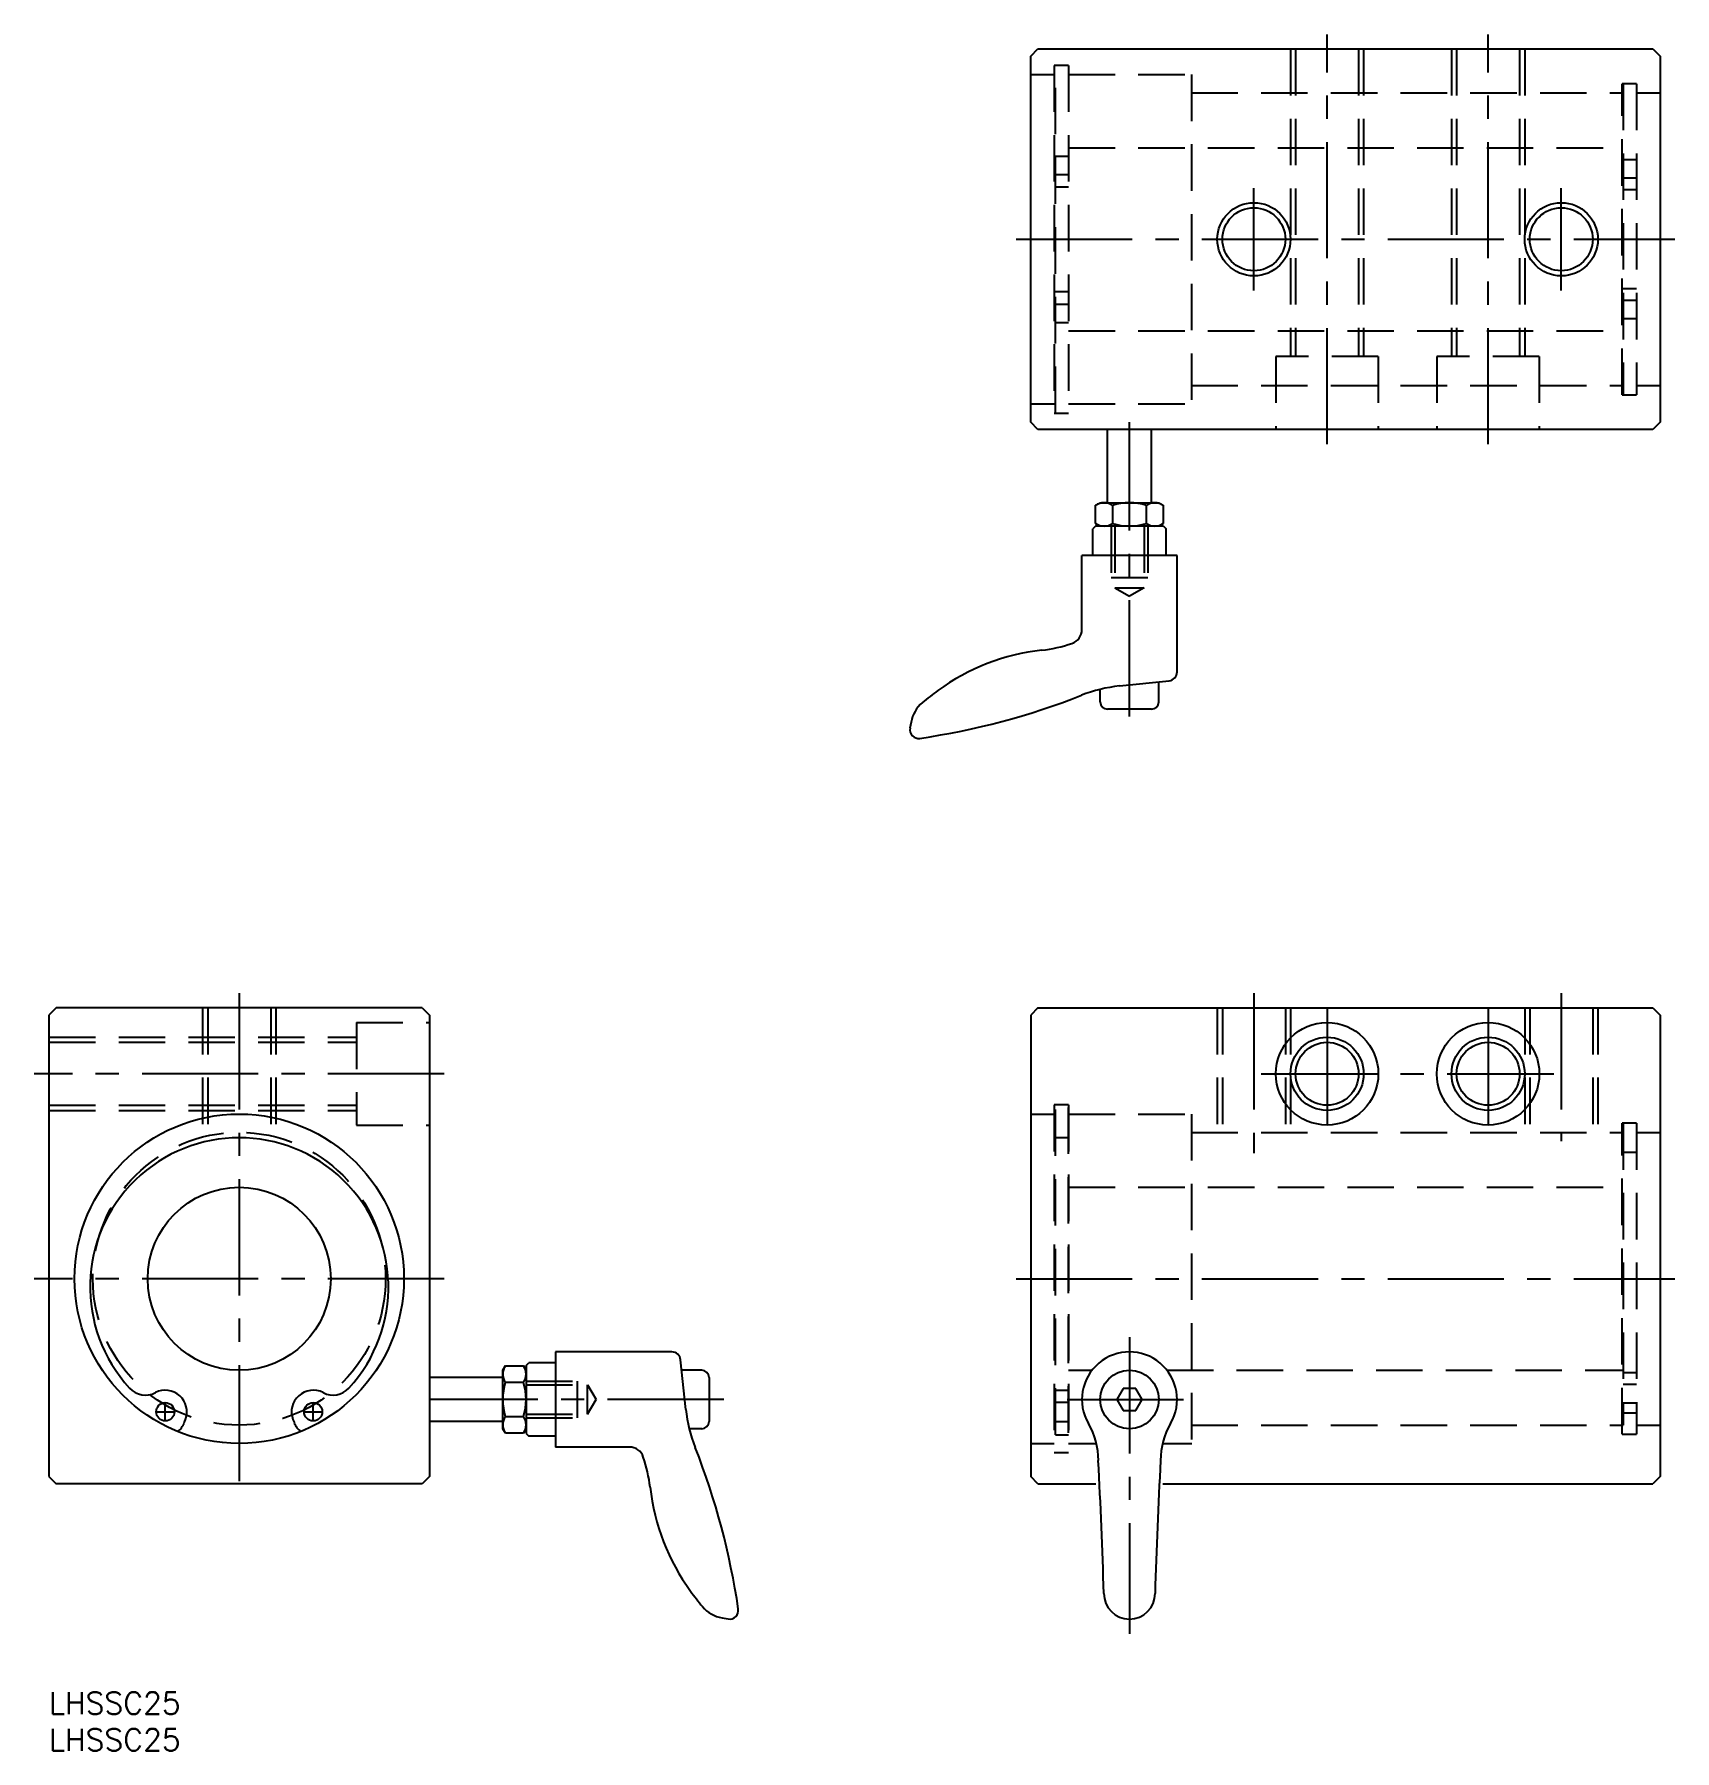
# Model space of a CAD drawing. Extents: x -2 to 222, y -8 to 227.
import ezdxf

# ---------------------------------------------------------------- set-up
doc = ezdxf.new("R2010")
doc.units = 0
doc.header["$LTSCALE"] = 0.5
for name, pattern in [('CENTER', [50.8, 31.75, -6.35, 6.35, -6.35]), ('DASHED', [19.05, 12.7, -6.35]), ('DOT', [0.5, 0.25, -0.25])]:
    doc.linetypes.add(name, pattern=pattern)
doc.layers.get('0').update_dxf_attribs({"linetype": 'CONTINUOUS'})
for name, color, linetype in [('MSM_CENTER', 1, 'CENTER'), ('MSM_CONTINUOUS', 7, 'CONTINUOUS'), ('MSM_DASHED', 4, 'DASHED'), ('MSM_NARROW', 5, 'CONTINUOUS'), ('MSM_PART_NUMBER', 7, 'CONTINUOUS')]:
    doc.layers.add(name, color=color, linetype=linetype)
doc.styles.get("Standard").update_dxf_attribs({"font": 'txt.shx', "height": 3, "bigfont": 'bigfont.shx'})

# ---------------------------------------------------------------- blocks, each defined once
blk = doc.blocks.new('*U10')
at = {"layer": 'MSM_PART_NUMBER'}
blk.add_text('LHSSC25', height=3, dxfattribs=at).set_placement((0, -3))
blk = doc.blocks.new('*U11')
at = {"layer": 'MSM_PART_NUMBER'}
blk.add_text('LHSSC25', height=3, dxfattribs=at).set_placement((0, -8))

msp = doc.modelspace()

# ---------------------------------------------------------------- linework, layer by layer
at = {"color": 7, "linetype": 'CONTINUOUS'}
for p, q in [((134.14, 223.5), (135.14, 224.5)), ((134.14, 173.5), (134.14, 223.5)), ((135.14, 224.5), (219.14, 224.5)), ((219.14, 224.5), (220.14, 223.5)), ((220.14, 223.5), (220.14, 173.5)), ((135.14, 172.5), (134.14, 173.5)), ((219.14, 172.5), (135.14, 172.5)), ((220.14, 173.5), (219.14, 172.5)), ((1, 93.48), (0, 92.48)), ((0, 92.48), (0, 29.48)), ((51, 93.48), (1, 93.48)), ((51, 93.48), (52, 92.48)), ((52, 92.48), (52, 29.48)), ((135.14, 93.48), (134.14, 92.48)), ((134.14, 92.48), (134.14, 29.48)), ((135.14, 93.48), (219.14, 93.48)), ((219.14, 93.48), (220.14, 92.48)), ((220.14, 92.48), (220.14, 29.48)), ((0, 29.48), (1, 28.48)), ((51, 28.48), (1, 28.48)), ((52, 29.48), (51, 28.48)), ((135.14, 28.48), (134.14, 29.48)), ((135.14, 28.48), (143.05, 28.48)), ((152.22, 28.48), (219.14, 28.48)), ((220.14, 29.48), (219.14, 28.48))]:
    msp.add_line(p, q, dxfattribs=at)
at = {"color": 12, "linetype": 'DOT'}
msp.add_line((0, 76.73), (0, 76.73), dxfattribs=at)
at = {"color": 12, "linetype": 'CONTINUOUS'}
msp.add_line((0, 60.98), (0, 60.98), dxfattribs=at)
at = {"color": 1, "linetype": 'CENTER'}
for p, q in [((147.64, 48.48), (147.64, 7.98)), ((139.14, 39.98), (156.14, 39.98))]:
    msp.add_line(p, q, dxfattribs=at)
at = {"color": 7, "linetype": 'CONTINUOUS'}
for centre, radius in [((164.64, 198.5), 4.3), ((206.64, 198.5), 4.3), ((174.64, 84.48), 7), ((196.64, 84.48), 7), ((174.64, 84.48), 4.3), ((196.64, 84.48), 4.3)]:
    msp.add_circle(centre, radius, dxfattribs=at)
at = {"layer": 'MSM_CENTER', "color": 1, "linetype": 'CENTER'}
for p, q in [((174.64, 170.5), (174.64, 226.5)), ((196.64, 170.5), (196.64, 226.5)), ((164.64, 191.5), (164.64, 205.5)), ((206.64, 191.5), (206.64, 205.5)), ((132.14, 198.5), (222.14, 198.5)), ((26, 95.48), (26, 26.48)), ((164.64, 95.48), (164.64, 73.63)), ((206.64, 95.48), (206.64, 75.26)), ((174.64, 93.48), (174.64, 75.48)), ((196.64, 93.48), (196.64, 75.48)), ((54, 84.48), (-2, 84.48)), ((165.64, 84.48), (205.64, 84.48)), ((54, 56.48), (-2, 56.48)), ((132.14, 56.48), (222.14, 56.48))]:
    msp.add_line(p, q, dxfattribs=at)
at = {"layer": 'MSM_CENTER'}
for p, q in [((147.64, 133.3), (147.64, 173.5)), ((92.2, 39.98), (52, 39.98)), ((14.59, 38.3), (17.21, 38.3)), ((15.9, 36.99), (15.9, 39.61)), ((34.79, 38.3), (37.41, 38.3)), ((36.1, 36.99), (36.1, 39.61))]:
    msp.add_line(p, q, dxfattribs=at)
at = {"layer": 'MSM_CONTINUOUS'}
for p, q in [((144.64, 162.5), (144.64, 172.5)), ((150.64, 162.5), (150.64, 172.5)), ((143.02, 162.15), (143.64, 162.5)), ((143.02, 159.66), (143.02, 162.15)), ((143.64, 162.5), (151.64, 162.5)), ((145.33, 162.15), (145.33, 159.66)), ((149.95, 159.66), (149.95, 162.15)), ((151.64, 162.5), (152.26, 162.15)), ((152.26, 162.15), (152.26, 159.66)), ((143.64, 159.3), (143.02, 159.66)), ((152.26, 159.66), (151.64, 159.3)), ((143, 159.3), (142.64, 158.94)), ((142.64, 155.3), (142.64, 158.94)), ((152.27, 159.3), (143, 159.3)), ((152.27, 159.3), (152.64, 158.94)), ((152.64, 155.3), (152.64, 158.94)), ((154.14, 155.31), (141.14, 155.3)), ((141.14, 145.18), (141.14, 155.3)), ((154.14, 139.38), (154.14, 155.31)), ((143.64, 135.3), (143.64, 137.02)), ((146.28, 137.47), (153.06, 138.19)), ((151.64, 135.3), (151.64, 138.04)), ((150.64, 134.3), (144.64, 134.3)), ((117.8, 132.52), (117.65, 131.71)), ((62, 43.98), (62.36, 44.6)), ((62.36, 44.6), (64.84, 44.6)), ((64.84, 44.6), (65.2, 43.98)), ((65.2, 44.62), (65.57, 44.98)), ((65.2, 44.62), (65.2, 35.35)), ((69.2, 44.98), (65.57, 44.98)), ((69.2, 46.48), (69.2, 33.48)), ((85.12, 46.48), (69.2, 46.48)), ((87.03, 38.63), (86.31, 45.41)), ((62, 42.98), (52, 42.98)), ((62, 35.98), (62, 43.98)), ((64.84, 42.29), (62.36, 42.29)), ((89.2, 43.98), (86.47, 43.98)), ((90.2, 42.98), (90.2, 36.98)), ((146.77, 41.48), (145.9, 39.98)), ((145.9, 39.98), (146.77, 38.48)), ((148.5, 41.48), (146.77, 41.48)), ((149.37, 39.98), (148.5, 41.48)), ((148.5, 38.48), (149.37, 39.98)), ((62.36, 37.67), (64.84, 37.67)), ((146.77, 38.48), (148.5, 38.48)), ((18.47, 36.77), (18.66, 37.25)), ((33.34, 37.25), (33.53, 36.77)), ((62, 36.98), (52, 36.98)), ((62.36, 35.36), (62, 35.98)), ((64.84, 35.36), (62.36, 35.36)), ((65.2, 35.98), (64.84, 35.36)), ((65.2, 35.35), (65.57, 34.98)), ((89.2, 35.98), (87.49, 35.98)), ((69.2, 34.98), (65.57, 34.98)), ((79.32, 33.48), (69.2, 33.48)), ((91.98, 10.14), (92.79, 10))]:
    msp.add_line(p, q, dxfattribs=at)
for centre, radius in [((26, 56.48), 22.5), ((26, 56.48), 12.5), ((147.64, 39.98), 4), ((15.9, 38.3), 1.25), ((36.1, 38.3), 1.25)]:
    msp.add_circle(centre, radius, dxfattribs=at)
for centre, radius, start, end in [((144.17, 160.46), 2.04, 55.6158, 124.3842), ((147.64, 154.86), 7.64, 72.412, 107.588), ((151.1, 160.46), 2.04, 55.6158, 124.3842), ((144.17, 161.35), 2.04, 235.6158, 304.3842), ((147.64, 166.95), 7.64, 252.412, 287.588), ((151.1, 161.35), 2.04, 235.6158, 304.3842), ((133.36, 162.23), 20, 276.5681, 288.7225), ((139.14, 145.18), 2, 288.7225, 0), ((139.08, 112.56), 30, 96.5681, 125.9525), ((152.94, 139.38), 1.2, 276.0574, 0), ((104.46, 229.25), 100, 278.3651, 291.4728), ((144.95, 104.46), 40, 125.9525, 129.792), ((148.39, 117.58), 20, 96.0574, 111.4728), ((122.23, 131.74), 4.5, 129.792, 170), ((144.64, 135.3), 1, 180, 270), ((150.64, 135.3), 1, 270, 0), ((118.84, 131.5), 1.2, 170, 278.3651), ((26, 55.36), 20.38, 317.3049, 222.6951), ((64.04, 43.45), 2.04, 145.6158, 214.3842), ((63.16, 43.45), 2.04, 325.6158, 34.3842), ((85.12, 45.28), 1.2, 6.0574, 90), ((147.64, 39.98), 6.5, 329.7274, 210.2726), ((69.64, 39.98), 7.64, 162.412, 197.588), ((57.56, 39.98), 7.64, 342.412, 17.588), ((89.2, 42.98), 1, 0, 90), ((13.19, 43.54), 2.95, 222.6951, 297.3094), ((15.9, 38.3), 2.95, 339.1033, 117.3094), ((36.1, 38.3), 2.95, 62.6906, 200.8967), ((38.81, 43.54), 2.95, 242.6906, 317.3049), ((64.04, 36.52), 2.04, 145.6158, 214.3842), ((63.16, 36.52), 2.04, 325.6158, 34.3842), ((106.92, 40.74), 20, 186.0574, 201.4728), ((16.14, 37.66), 2.5, 305.2253, 339.1033), ((35.86, 37.66), 2.5, 200.8967, 234.7747), ((89.2, 36.98), 1, 270, 0), ((133.39, 31.66), 10, 0, 30.2726), ((161.89, 31.66), 10, 149.7274, 180), ((79.32, 31.48), 2, 18.7225, 90), ((-4.75, -3.19), 100, 8.3651, 21.4728), ((62.27, 25.7), 20, 6.5681, 18.7225), ((-655.51, -10.4), 800, 1.71041, 3.01374), ((950.78, -10.4), 800, 176.98626, 178.28959), ((111.95, 31.42), 30, 186.5681, 215.9525), ((120.04, 37.29), 40, 215.9525, 219.792), ((147.64, 13.48), 3.5, 180, 360), ((92.76, 14.57), 4.5, 219.792, 260), ((93, 11.18), 1.2, 260, 8.3651)]:
    msp.add_arc(centre, radius, start, end, dxfattribs=at)
at = {"layer": 'MSM_DASHED'}
for p, q in [((169.64, 224.5), (169.64, 182.5)), ((170.34, 224.5), (170.34, 182.5)), ((178.94, 224.5), (178.94, 182.5)), ((179.64, 224.5), (179.64, 182.5)), ((191.64, 224.5), (191.64, 182.5)), ((192.34, 224.5), (192.34, 182.5)), ((200.94, 224.5), (200.94, 182.5)), ((201.64, 224.5), (201.64, 182.5)), ((134.14, 221), (137.37, 221)), ((137.37, 222.25), (137.37, 174.75)), ((139.32, 222.25), (137.37, 222.25)), ((137.52, 174.75), (137.52, 222.25)), ((139.32, 222.25), (139.32, 174.75)), ((139.32, 221), (156.11, 221)), ((156.11, 221), (156.11, 176)), ((156.11, 218.5), (215.11, 218.5)), ((214.96, 177.25), (214.96, 219.75)), ((216.91, 219.75), (214.96, 219.75)), ((215.11, 219.75), (215.11, 177.25)), ((216.91, 219.75), (216.91, 177.25)), ((216.91, 218.5), (220.14, 218.5)), ((137.52, 209.85), (139.32, 209.85)), ((139.32, 211), (215.11, 211)), ((216.91, 209.35), (215.11, 209.35)), ((137.52, 207.35), (139.32, 207.35)), ((216.91, 206.85), (215.11, 206.85)), ((137.52, 205.65), (139.32, 205.65)), ((216.91, 205.25), (215.11, 205.25)), ((137.52, 191.35), (139.32, 191.35)), ((216.91, 191.75), (215.11, 191.75)), ((216.91, 190.15), (215.11, 190.15)), ((137.52, 189.65), (139.32, 189.65)), ((216.91, 187.65), (215.11, 187.65)), ((137.52, 187.15), (139.32, 187.15)), ((139.32, 186), (215.11, 186)), ((167.64, 182.5), (167.64, 172.5)), ((181.64, 182.5), (167.64, 182.5)), ((181.64, 182.5), (181.64, 172.5)), ((189.64, 182.5), (189.64, 172.5)), ((203.64, 182.5), (189.64, 182.5)), ((203.64, 182.5), (203.64, 172.5)), ((156.11, 178.5), (215.11, 178.5)), ((216.91, 178.5), (220.14, 178.5)), ((134.14, 176), (137.37, 176)), ((139.32, 176), (156.11, 176)), ((214.96, 177.25), (216.91, 177.25)), ((137.37, 174.75), (139.32, 174.75)), ((145.14, 159.3), (145.14, 152.3)), ((145.64, 159.3), (145.64, 150.9)), ((149.64, 159.3), (149.64, 150.9)), ((150.14, 159.3), (150.14, 152.3)), ((145.14, 152.3), (150.14, 152.3)), ((145.64, 150.9), (147.64, 149.75)), ((145.64, 150.9), (149.64, 150.9)), ((149.64, 150.9), (147.64, 149.75)), ((21, 93.48), (21, 75.85)), ((21.7, 93.48), (21.7, 76.01)), ((30.3, 93.48), (30.3, 76.01)), ((31, 93.48), (31, 75.85)), ((42, 91.48), (42, 77.48)), ((42, 91.48), (52, 91.48)), ((159.64, 93.48), (159.64, 76.48)), ((160.34, 93.48), (160.34, 76.48)), ((168.94, 93.48), (168.94, 76.48)), ((169.64, 93.48), (169.64, 76.48)), ((201.64, 93.48), (201.64, 76.48)), ((202.34, 93.48), (202.34, 76.48)), ((210.94, 93.48), (210.94, 76.48)), ((211.64, 93.48), (211.64, 76.48)), ((0, 89.48), (42, 89.48)), ((0, 88.78), (42, 88.78)), ((0, 80.18), (42, 80.18)), ((137.37, 80.23), (137.37, 32.73)), ((139.32, 80.23), (137.37, 80.23)), ((137.52, 35.16), (137.52, 80.23)), ((139.32, 35.44), (139.32, 80.23)), ((139.32, 80.23), (139.32, 32.73)), ((0, 79.48), (42, 79.48)), ((42, 77.48), (52, 77.48)), ((134.14, 78.98), (137.37, 78.98)), ((139.32, 78.98), (156.14, 78.98)), ((156.11, 78.98), (156.11, 33.98)), ((214.96, 35.23), (214.96, 77.73)), ((216.91, 77.73), (214.96, 77.73)), ((215.11, 77.73), (215.11, 36.48)), ((216.91, 77.73), (216.91, 35.23)), ((139.32, 75.73), (137.52, 75.73)), ((156.11, 76.48), (215.11, 76.48)), ((216.91, 76.48), (220.14, 76.48)), ((216.91, 73.73), (215.11, 73.73)), ((139.32, 68.98), (215.11, 68.98)), ((65.2, 42.48), (72.2, 42.48)), ((72.2, 37.48), (72.2, 42.48)), ((139.32, 43.98), (142.51, 43.98)), ((152.76, 43.98), (215.11, 43.98)), ((216.91, 43.63), (215.11, 43.63)), ((65.2, 41.98), (73.6, 41.98)), ((73.6, 37.98), (73.6, 41.98)), ((73.6, 41.98), (74.75, 39.98)), ((73.6, 37.98), (74.75, 39.98)), ((137.52, 41.25), (139.32, 41.25)), ((216.91, 42.03), (215.11, 42.03)), ((65.2, 37.98), (73.6, 37.98)), ((137.52, 39.61), (139.32, 39.61)), ((215.11, 39.53), (216.91, 39.53)), ((216.91, 38.12), (215.11, 38.12)), ((65.2, 37.48), (72.2, 37.48)), ((137.52, 36.99), (139.32, 36.99)), ((156.11, 36.48), (215.11, 36.48)), ((214.96, 35.23), (216.91, 35.23)), ((216.91, 36.48), (220.14, 36.48)), ((134.14, 33.98), (137.37, 33.98)), ((137.52, 35.16), (139.32, 35.16)), ((139.32, 33.98), (143.11, 33.98)), ((152.16, 33.98), (156.14, 33.98)), ((137.37, 32.73), (139.32, 32.73))]:
    msp.add_line(p, q, dxfattribs=at)
msp.add_circle((26, 56.48), 20, dxfattribs=at)
at = {"layer": 'MSM_NARROW'}
for centre in [(164.64, 198.5), (206.64, 198.5), (174.64, 84.48), (196.64, 84.48)]:
    msp.add_circle(centre, 5, dxfattribs=at)

# ---------------------------------------------------------------- block references
at = {"layer": 'MSM_CONTINUOUS'}
for name in ['*U10', '*U11']:
    msp.add_blockref(name, (0, 0), dxfattribs=at)

doc.saveas('drawing.dxf')
